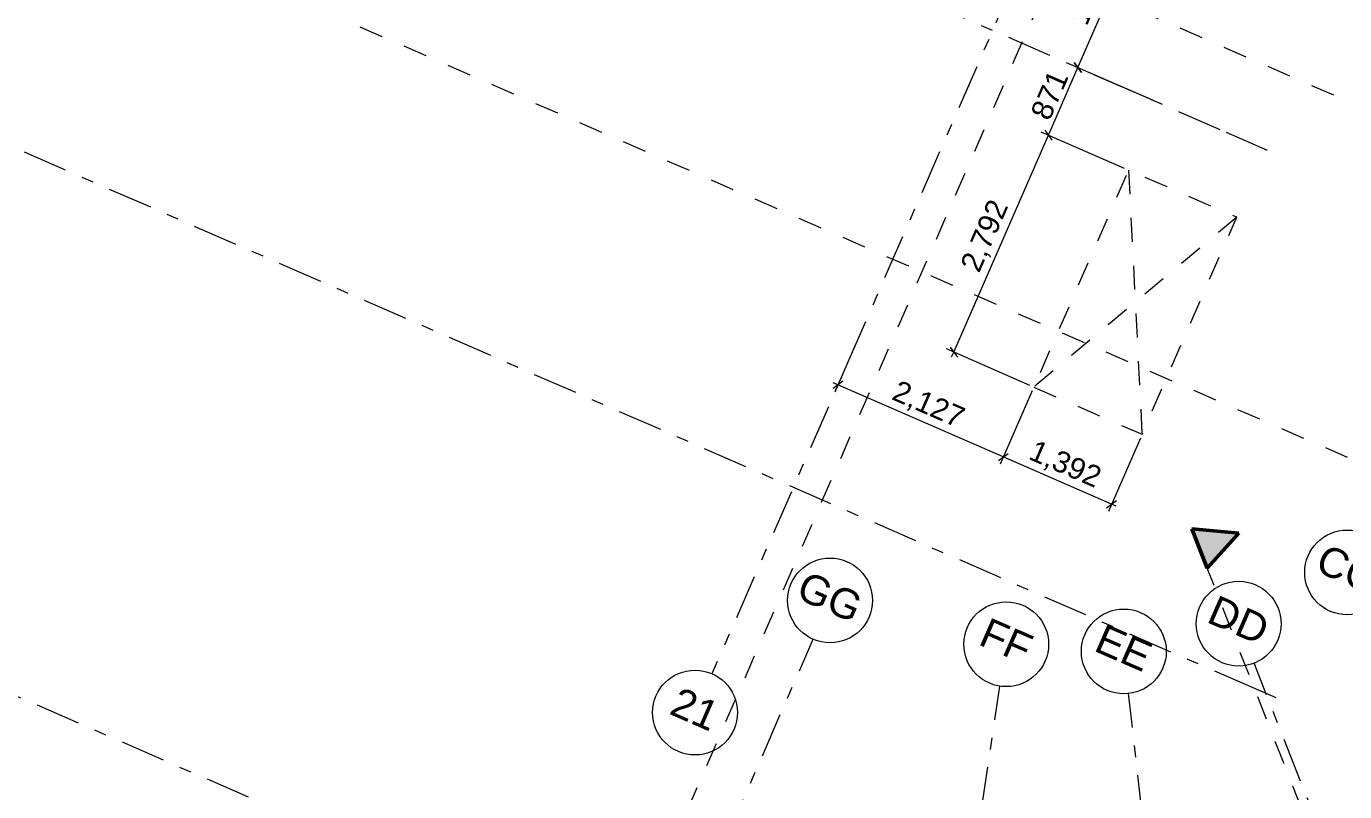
# Model space of a CAD drawing. Header units: millimetres. Extents: x -50172 to 312111, y -142074 to 4572.
# Drawn here: x -38818 to -23274, y -51529 to -42501 of the extents above; entities that cross this region are included whole.
import ezdxf
from ezdxf.enums import TextEntityAlignment as Align

# ---------------------------------------------------------------- set-up
doc = ezdxf.new("R2010")
doc.units = ezdxf.units.MM
doc.header["$MEASUREMENT"] = 0
doc.linetypes.add('Dashed', pattern=[564.444447, 282.222223, -282.222223])
doc.linetypes.add('Double Dashed', pattern=[1093.611073, 529.166651, -211.666656, 141.111112, -211.666656])
for name, color, linetype, lineweight in [('A-20-M_Roof_Pen_No__1', 7, 'Continuous', 13), ('A-25-M_Roof_Light_Pen_No__1', 7, 'Continuous', 13), ('A-95-MC_Marker_Section_P2.Marker_Pen_No__1', 7, 'Continuous', 13), ('New_A-95-D_1_100_Pen_No__1', 7, 'Continuous', 13)]:
    doc.layers.add(name, color=color, linetype=linetype, lineweight=lineweight)
for name, color, linetype in [('A-95-MC_Marker_Section_P2.Marker', 7, 'Continuous'), ('New_A-15-MG_Structural_Grid_Phase_2', 7, 'Continuous'), ('New_A-95-D_1_100', 7, 'Continuous')]:
    doc.layers.add(name, color=color, linetype=linetype)
for name, color, linetype, lineweight, true_color in [('A-95-MC_Marker_Section_P2.Marker_Pen_No__25', 7, 'Continuous', 50, 0x2a2a2a), ('New_A-15-MG_Structural_Grid_Phase_2_Pen_No__222', 7, 'Continuous', 13, 0x65af33), ('New_A-95-P_Drawing_Pen_No__62', 7, 'Continuous', 20, 0xaaaaaa)]:
    doc.layers.add(name, color=color, linetype=linetype, lineweight=lineweight, true_color=true_color)
doc.styles.add('GENERATED_STYLE_3', font='')
doc.styles.add('GENERATED_STYLE_4', font='')
doc.styles.get('GENERATED_STYLE_3').set_extended_font_data('Arial')
doc.styles.get('GENERATED_STYLE_4').set_extended_font_data('Swis721 BT')
doc.dimstyles.new('GENERATED_STYLE__1', dxfattribs={"dimtxt": 250, "dimasz": 95, "dimexe": 0.18, "dimexo": 50, "dimgap": 0.09, "dimtad": 1, "dimdec": 0, "dimzin": 0, "dimdsep": 46, "dimtxsty": 'GENERATED_STYLE_3', "dimblk": 'ARROWHEAD_2', "dimblk1": 'ARROWHEAD_2', "dimblk2": 'ARROWHEAD_2', "dimcen": 0.09, "dimclrd": 7, "dimclre": 7, "dimclrt": 7, "dimadec": 0, "dimazin": 0, "dimtfac": 1, "dimtdec": 4, "dimtmove": 0, "dimatfit": 3, "dimfxl": 1, "dimtolj": 1, "dimtzin": 0, "dimarcsym": 0})

# ---------------------------------------------------------------- blocks, each defined once
blk = doc.blocks.new('Standard grid marker_3')
at = {"layer": 'New_A-15-MG_Structural_Grid_Phase_2_Pen_No__222', "linetype": 'Double Dashed'}
for p, q in [((705, 0), (0, 0)), ((705, 0), (14640, 0)), ((14640, 0), (15346, 0))]:
    blk.add_line(p, q, dxfattribs=at)
at = {"layer": 'New_A-15-MG_Structural_Grid_Phase_2_Pen_No__222', "linetype": 'Continuous'}
blk.add_circle((-500, 0), 500, dxfattribs=at)
at = {"layer": 'New_A-15-MG_Structural_Grid_Phase_2_Pen_No__222', "linetype": 'Double Dashed'}
blk.add_point((705, 0), dxfattribs=at)
blk.add_point((705, 0), dxfattribs=at)
at = {"layer": 'New_A-15-MG_Structural_Grid_Phase_2_Pen_No__222', "style": 'GENERATED_STYLE_4'}
blk.add_attdef('AC_MarkerText_1', text='', height=350, rotation=360, dxfattribs=at).set_placement((-500, 43), align=Align.MIDDLE_CENTER)
blk = doc.blocks.new('Standard grid marker_4')
at = {"layer": 'New_A-15-MG_Structural_Grid_Phase_2_Pen_No__222', "linetype": 'Double Dashed'}
for p, q in [((705, 0), (20649, 0)), ((20649, 0), (21354, 0))]:
    blk.add_line(p, q, dxfattribs=at)
at = {"layer": 'New_A-15-MG_Structural_Grid_Phase_2_Pen_No__222', "style": 'GENERATED_STYLE_4'}
blk.add_attdef('AC_MarkerText_1', text='', height=350, rotation=360, dxfattribs=at).set_placement((-500, 34), align=Align.MIDDLE_CENTER)
blk = doc.blocks.new('Standard grid marker_5')
at = {"layer": 'New_A-15-MG_Structural_Grid_Phase_2_Pen_No__222', "linetype": 'Double Dashed'}
for p, q in [((705, 0), (17720, 0)), ((17720, 0), (18425, 0))]:
    blk.add_line(p, q, dxfattribs=at)
at = {"layer": 'New_A-15-MG_Structural_Grid_Phase_2_Pen_No__222', "style": 'GENERATED_STYLE_4'}
blk.add_attdef('AC_MarkerText_1', text='', height=350, rotation=360, dxfattribs=at).set_placement((-500, 43), align=Align.MIDDLE_CENTER)
blk = doc.blocks.new('Standard grid marker_7')
at = {"layer": 'New_A-15-MG_Structural_Grid_Phase_2_Pen_No__222', "linetype": 'Double Dashed'}
blk.add_line((2591, 0), (0, 0), dxfattribs=at)
at = {"layer": 'New_A-15-MG_Structural_Grid_Phase_2_Pen_No__222', "linetype": 'Continuous'}
blk.add_circle((-500, 0), 500, dxfattribs=at)
at = {"layer": 'New_A-15-MG_Structural_Grid_Phase_2_Pen_No__222', "style": 'GENERATED_STYLE_4'}
for tag, p in [('AC_MarkerText_1_0', (-500, 43)), ('AC_MarkerText_1_1', (22599, 43))]:
    blk.add_attdef(tag, text='', height=350, rotation=90, dxfattribs=at).set_placement(p, align=Align.MIDDLE_CENTER)
blk = doc.blocks.new('Standard grid marker_8')
at = {"layer": 'New_A-15-MG_Structural_Grid_Phase_2_Pen_No__222', "linetype": 'Double Dashed'}
blk.add_line((19605, 0), (22196, 0), dxfattribs=at)
at = {"layer": 'New_A-15-MG_Structural_Grid_Phase_2_Pen_No__222', "linetype": 'Continuous'}
blk.add_circle((22696, 0), 500, dxfattribs=at)
at = {"layer": 'New_A-15-MG_Structural_Grid_Phase_2_Pen_No__222', "style": 'GENERATED_STYLE_4'}
for tag, p in [('AC_MarkerText_1_0', (-500, 43)), ('AC_MarkerText_1_1', (22696, 43))]:
    blk.add_attdef(tag, text='', height=350, rotation=255.0108, dxfattribs=at).set_placement(p, align=Align.MIDDLE_CENTER)
blk = doc.blocks.new('Standard grid marker_9')
at = {"layer": 'New_A-15-MG_Structural_Grid_Phase_2_Pen_No__222', "linetype": 'Double Dashed'}
blk.add_line((19495, 0), (22085, 0), dxfattribs=at)
at = {"layer": 'New_A-15-MG_Structural_Grid_Phase_2_Pen_No__222', "linetype": 'Continuous'}
blk.add_circle((22585, 0), 500, dxfattribs=at)
at = {"layer": 'New_A-15-MG_Structural_Grid_Phase_2_Pen_No__222', "style": 'GENERATED_STYLE_4'}
for tag, p in [('AC_MarkerText_1_0', (-500, 43)), ('AC_MarkerText_1_1', (22585, 43))]:
    blk.add_attdef(tag, text='', height=350, rotation=240.0028, dxfattribs=at).set_placement(p, align=Align.MIDDLE_CENTER)
blk = doc.blocks.new('Standard grid marker_10')
at = {"layer": 'New_A-15-MG_Structural_Grid_Phase_2_Pen_No__222', "linetype": 'Double Dashed'}
blk.add_line((19515, 0), (22105, 0), dxfattribs=at)
at = {"layer": 'New_A-15-MG_Structural_Grid_Phase_2_Pen_No__222', "linetype": 'Continuous'}
blk.add_circle((22605, 0), 500, dxfattribs=at)
at = {"layer": 'New_A-15-MG_Structural_Grid_Phase_2_Pen_No__222', "style": 'GENERATED_STYLE_4'}
for tag, p in [('AC_MarkerText_1_0', (-500, 43)), ('AC_MarkerText_1_1', (22605, 43))]:
    blk.add_attdef(tag, text='', height=350, rotation=225.0159, dxfattribs=at).set_placement(p, align=Align.MIDDLE_CENTER)
blk = doc.blocks.new('Standard grid marker_11')
at = {"layer": 'New_A-15-MG_Structural_Grid_Phase_2_Pen_No__222', "linetype": 'Double Dashed'}
for p, q in [((2591, 0), (0, 0)), ((2591, 0), (19354, 0)), ((19354, 0), (21945, 0))]:
    blk.add_line(p, q, dxfattribs=at)
at = {"layer": 'New_A-15-MG_Structural_Grid_Phase_2_Pen_No__222', "linetype": 'Continuous'}
for centre in [(-500, 0), (22445, 0)]:
    blk.add_circle(centre, 500, dxfattribs=at)
at = {"layer": 'New_A-15-MG_Structural_Grid_Phase_2_Pen_No__222', "linetype": 'Double Dashed'}
for p in [(2591, 0), (2591, 0), (19354, 0), (19354, 0)]:
    blk.add_point(p, dxfattribs=at)
at = {"layer": 'New_A-15-MG_Structural_Grid_Phase_2_Pen_No__222', "style": 'GENERATED_STYLE_4'}
for tag, p in [('AC_MarkerText_1_0', (-500, 44)), ('AC_MarkerText_1_1', (22445, 44))]:
    blk.add_attdef(tag, text='', height=350, rotation=210.0234, dxfattribs=at).set_placement(p, align=Align.MIDDLE_CENTER)
blk = doc.blocks.new('Standard grid marker_22')
at = {"layer": 'New_A-15-MG_Structural_Grid_Phase_2_Pen_No__222', "linetype": 'Double Dashed'}
blk.add_arc((0, 0), 31507, 0, 43.0295, dxfattribs=at)
blk = doc.blocks.new('*D345')
at = {"layer": 'New_A-95-D_1_100_Pen_No__1', "linetype": 'Continuous'}
for p, q in [((-27884, -46345), (-26768, -43785)), ((-26811, -43727), (-26725, -43843)), ((-26985, -46737), (-27970, -46307)), ((-27927, -46287), (-27841, -46403)), ((-27909, -46401), (-27884, -46345))]:
    blk.add_line(p, q, dxfattribs=at)
at = {"layer": 'New_A-95-D_1_100_Pen_No__1', "insert": (-27543, -45438), "char_height": 250, "attachment_point": 7, "rotation": 66.4404, "style": 'GENERATED_STYLE_3'}
blk.add_mtext('\\A1;{\\fArial|b0|i0|c0|p34;2,792}', dxfattribs=at)
blk = doc.blocks.new('ARROWHEAD_2')
at = {"color": 0, "linetype": 'Continuous', "lineweight": 0}
for p, q in [((0, 0), (-1, 0)), ((-0.38, -0.66), (0.38, 0.66))]:
    blk.add_line(p, q, dxfattribs=at)
blk = doc.blocks.new('*D346')
at = {"layer": 'New_A-95-D_1_100_Pen_No__1', "linetype": 'Continuous'}
for p, q in [((-26768, -43785), (-26420, -42987)), ((-25546, -43368), (-26506, -42950)), ((-26377, -43045), (-26463, -42929)), ((-26420, -42987), (-26396, -42931)), ((-27884, -46345), (-26768, -43785)), ((-25869, -44177), (-26854, -43748)), ((-26811, -43727), (-26725, -43843))]:
    blk.add_line(p, q, dxfattribs=at)
at = {"layer": 'New_A-95-D_1_100_Pen_No__1', "insert": (-26754, -43629), "char_height": 250, "attachment_point": 7, "rotation": 66.4404, "style": 'GENERATED_STYLE_3'}
blk.add_mtext('\\A1;{\\fArial|b0|i0|c0|p34;871}', dxfattribs=at)
blk = doc.blocks.new('*D347')
at = {"layer": 'New_A-95-D_1_100_Pen_No__1', "linetype": 'Continuous'}
for p, q in [((-27299, -47581), (-29249, -46730)), ((-26959, -46802), (-27336, -47667)), ((-25683, -47359), (-26060, -48223)), ((-27357, -47624), (-27241, -47538)), ((-26023, -48137), (-27299, -47581)), ((-26081, -48180), (-25965, -48094)), ((-25967, -48162), (-26023, -48137))]:
    blk.add_line(p, q, dxfattribs=at)
at = {"layer": 'New_A-95-D_1_100_Pen_No__1', "insert": (-27034, -47642), "char_height": 250, "attachment_point": 7, "rotation": 336.4404, "style": 'GENERATED_STYLE_3'}
blk.add_mtext('\\A1;{\\fArial|b0|i0|c0|p34;1,392}', dxfattribs=at)
blk = doc.blocks.new('*D348')
at = {"layer": 'New_A-95-D_1_100_Pen_No__1', "linetype": 'Continuous'}
for p, q in [((-29040, -46253), (-29286, -46816)), ((-29191, -46688), (-29307, -46773)), ((-29249, -46730), (-29305, -46706)), ((-27299, -47581), (-29249, -46730)), ((-27357, -47624), (-27241, -47538))]:
    blk.add_line(p, q, dxfattribs=at)
at = {"layer": 'New_A-95-D_1_100_Pen_No__1', "insert": (-28647, -46938), "char_height": 250, "attachment_point": 7, "rotation": 336.4404, "style": 'GENERATED_STYLE_3'}
blk.add_mtext('\\A1;{\\fArial|b0|i0|c0|p34;2,127}', dxfattribs=at)
blk = doc.blocks.new('*D349')
at = {"layer": 'New_A-95-D_1_100_Pen_No__1', "linetype": 'Continuous'}
for p, q in [((-25692, -41318), (-24576, -38759)), ((-26420, -42987), (-25692, -41318)), ((-25735, -41260), (-25650, -41376)), ((-25530, -43375), (-26506, -42950)), ((-26463, -42929), (-26377, -43045)), ((-26445, -43043), (-26420, -42987))]:
    blk.add_line(p, q, dxfattribs=at)
at = {"layer": 'New_A-95-D_1_100_Pen_No__1', "insert": (-26274, -42526), "char_height": 250, "attachment_point": 7, "rotation": 66.4404, "style": 'GENERATED_STYLE_3'}
blk.add_mtext('\\A1;{\\fArial|b0|i0|c0|p34;1,821}', dxfattribs=at)
blk = doc.blocks.new('Standard grid marker_37')
at = {"layer": 'New_A-15-MG_Structural_Grid_Phase_2_Pen_No__222', "linetype": 'Double Dashed'}
blk.add_line((18746, 0), (0, 0), dxfattribs=at)
at = {"layer": 'New_A-15-MG_Structural_Grid_Phase_2_Pen_No__222', "linetype": 'Continuous'}
blk.add_circle((-500, 0), 500, dxfattribs=at)
at = {"layer": 'New_A-15-MG_Structural_Grid_Phase_2_Pen_No__222', "style": 'GENERATED_STYLE_4'}
for tag, p in [('AC_MarkerText_1_0', (-500, 41)), ('AC_MarkerText_1_1', (58742, 41))]:
    blk.add_attdef(tag, text='', height=350, rotation=270, dxfattribs=at).set_placement(p, align=Align.MIDDLE_CENTER)
blk = doc.blocks.new('Cutting Plane_1_1', base_point=(-16058, -71396))
at = {"layer": 'A-95-MC_Marker_Section_P2.Marker_Pen_No__25', "linetype": 'Continuous'}
blk.add_hatch(color=256, dxfattribs=at).paths.add_polyline_path([(-25077, -48428), (-24895, -48894), (-24521, -48478)])
at = {"layer": 'A-95-MC_Marker_Section_P2.Marker_Pen_No__1', "linetype": 'Dashed'}
blk.add_line((-16149, -71164), (-24895, -48894), dxfattribs=at)
at = {"layer": 'A-95-MC_Marker_Section_P2.Marker_Pen_No__25', "linetype": 'Continuous'}
for p, q in [((-25077, -48428), (-24895, -48894)), ((-24521, -48478), (-25077, -48428)), ((-24895, -48894), (-24521, -48478))]:
    blk.add_line(p, q, dxfattribs=at)
blk = doc.blocks.new('Cutting Plane_6_1', base_point=(10470, -62287))
at = {"layer": 'A-95-MC_Marker_Section_P2.Marker_Pen_No__1', "linetype": 'Dashed'}
blk.add_line((3665, -59319), (-44301, -38404), dxfattribs=at)
blk = doc.blocks.new('Cutting Plane_7_1', base_point=(-15692, -10946))
at = {"layer": 'A-95-MC_Marker_Section_P2.Marker_Pen_No__1', "linetype": 'Dashed'}
blk.add_line((-20308, -27164), (-38549, -68998), dxfattribs=at)
blk = doc.blocks.new('Cutting Plane_8_1', base_point=(12010, -58755))
at = {"layer": 'A-95-MC_Marker_Section_P2.Marker_Pen_No__1', "linetype": 'Dashed'}
blk.add_line((11781, -58655), (-40955, -35660), dxfattribs=at)

msp = doc.modelspace()

# ---------------------------------------------------------------- linework, layer by layer
at = {"layer": 'A-20-M_Roof_Pen_No__1', "linetype": 'Continuous', "flags": 128}
msp.add_lwpolyline([(-10929.1, -11033.6), (-11222.7, -10718.1), (-35220, -33051.7, 0.1872464), (-45165.9, -54137.9, 0.0363407), (-45188.3, -60137.2), (-44748.9, -60133.2), (-42569.8, -61081), (-41889.8, -65455.6, 0.2416882), (-38286.5, -69785.9, 0.0808458), (-29464.2, -72116.1)], format="xyb", dxfattribs=at)
at = {"layer": 'A-25-M_Roof_Light_Pen_No__1', "linetype": 'Dashed', "flags": 128}
msp.add_lwpolyline([(-26939.3, -46756.7), (-25663.3, -47313), (-24547.3, -44753.8), (-25823.3, -44197.4)], close=True, dxfattribs=at)
for points in [[(-25823.3, -44197.4), (-25663.3, -47313)], [(-24547.3, -44753.8), (-26939.3, -46756.7)]]:
    msp.add_lwpolyline(points, dxfattribs=at)
at = {"layer": 'New_A-95-P_Drawing_Pen_No__62', "linetype": 'Continuous'}
msp.add_arc((-12808.8, -56627.4), 32530.2, 132.94041, 174.92989, dxfattribs=at)

# ---------------------------------------------------------------- block references
at = {"layer": 'A-95-MC_Marker_Section_P2.Marker'}
for name, p in [('Cutting Plane_7_1', (-15692.4, -10945.9)), ('Cutting Plane_8_1', (12010.4, -58755.3)), ('Cutting Plane_6_1', (10470.5, -62286.8)), ('Cutting Plane_1_1', (-16057.7, -71396.2))]:
    msp.add_blockref(name, p, dxfattribs=at)
at = {"layer": 'New_A-15-MG_Structural_Grid_Phase_2', "color": 8, "linetype": 'Continuous', "lineweight": 15}
ref = msp.add_blockref('Standard grid marker_37', (-30734.1, -50137), dxfattribs=dict(at, zscale=1000, rotation=66.44041158399293))
ref.add_attrib('AC_MarkerText_1', '21', dxfattribs={"layer": 'New_A-15-MG_Structural_Grid_Phase_2_Pen_No__222', "color": 85, "true_color": 0x65af33, "height": 350, "rotation": 336.44041, "style": 'GENERATED_STYLE_4'}).set_placement((-30934, -50554.2), align=Align.MIDDLE_CENTER)
at = {"layer": 'New_A-15-MG_Structural_Grid_Phase_2', "color": 8, "linetype": 'Continuous', "lineweight": 15, "zscale": 1000}
for name, p, rotation in [('Standard grid marker_22', (-12978.9, -56444.6), 132.8760517734848), ('Standard grid marker_5', (-40916, -36666.3), 336.440411583993), ('Standard grid marker_4', (-43500.2, -41953.1), 336.440411583993)]:
    msp.add_blockref(name, p, dxfattribs=dict(at, rotation=rotation))
at = {"layer": 'New_A-15-MG_Structural_Grid_Phase_2', "color": 8, "linetype": 'Continuous', "lineweight": 15}
ref = msp.add_blockref('Standard grid marker_3', (-45353.6, -47600.5), dxfattribs=dict(at, zscale=1000, rotation=336.440411583993))
ref.add_attrib('AC_MarkerText_1', 'R', dxfattribs={"layer": 'New_A-15-MG_Structural_Grid_Phase_2_Pen_No__222', "color": 85, "true_color": 0x65af33, "height": 350, "rotation": 336.44041, "style": 'GENERATED_STYLE_4'}).set_placement((-45811.9, -47357.3), align=Align.MIDDLE_CENTER)
ref = msp.add_blockref('Standard grid marker_11', (-9920.8, -67004.8), dxfattribs=dict(at, zscale=1000, rotation=126.417012497801))
ref.add_attrib('AC_MarkerText_1', 'CC', dxfattribs={"layer": 'New_A-15-MG_Structural_Grid_Phase_2_Pen_No__222', "color": 85, "true_color": 0x65af33, "height": 350, "rotation": 336.44041, "style": 'GENERATED_STYLE_4'}).set_placement((-9623.9, -67363.5), align=Align.MIDDLE_CENTER)
ref.add_attrib('AC_MarkerText_1_1', 'CC', dxfattribs={"layer": 'New_A-15-MG_Structural_Grid_Phase_2_Pen_No__222', "color": 85, "true_color": 0x65af33, "height": 350, "rotation": 336.44041, "style": 'GENERATED_STYLE_4'}).set_placement((-23245.3, -48899.3), align=Align.MIDDLE_CENTER)
ref = msp.add_blockref('Standard grid marker_7', (-29541.9, -49731.7), dxfattribs=dict(at, zscale=1000, rotation=246.4404115839914))
ref.add_attrib('AC_MarkerText_1', 'GG', dxfattribs={"layer": 'New_A-15-MG_Structural_Grid_Phase_2_Pen_No__222', "color": 85, "true_color": 0x65af33, "height": 350, "rotation": 336.44041, "style": 'GENERATED_STYLE_4'}).set_placement((-29342, -49230.1), align=Align.MIDDLE_CENTER)
ref = msp.add_blockref('Standard grid marker_10', (-16266.9, -70590.4), dxfattribs=dict(at, zscale=1000, rotation=111.4245376389394))
ref.add_attrib('AC_MarkerText_1_1', 'DD', dxfattribs={"layer": 'New_A-15-MG_Structural_Grid_Phase_2_Pen_No__222', "color": 85, "true_color": 0x65af33, "height": 350, "rotation": 336.44041, "style": 'GENERATED_STYLE_4'}).set_placement((-24523.9, -49503.6), align=Align.MIDDLE_CENTER)
ref = msp.add_blockref('Standard grid marker_8', (-30646.7, -72232.1), dxfattribs=dict(at, zscale=1000, rotation=81.4296153646693))
ref.add_attrib('AC_MarkerText_1_1', 'FF', dxfattribs={"layer": 'New_A-15-MG_Structural_Grid_Phase_2_Pen_No__222', "color": 85, "true_color": 0x65af33, "height": 350, "rotation": 336.44041, "style": 'GENERATED_STYLE_4'}).set_placement((-27264.5, -49746.5), align=Align.MIDDLE_CENTER)
ref = msp.add_blockref('Standard grid marker_9', (-23345.9, -72317.5), dxfattribs=dict(at, zscale=1000, rotation=96.43765179530504))
ref.add_attrib('AC_MarkerText_1_1', 'EE', dxfattribs={"layer": 'New_A-15-MG_Structural_Grid_Phase_2_Pen_No__222', "color": 85, "true_color": 0x65af33, "height": 350, "rotation": 336.44041, "style": 'GENERATED_STYLE_4'}).set_placement((-25878.2, -49831.1), align=Align.MIDDLE_CENTER)

# ---------------------------------------------------------------- dimensions: what is measured, and where the dimension line sits
at = {"layer": 'New_A-95-D_1_100', "linetype": 'Continuous'}
for base, p1, p2, angle, picture, middle, turn in [((-25692.4, -41318.2), (-25484.5, -43395.3), (-24747.5, -41730.2), 66.44041, '*D349', (-26211.7, -42071.3), 66.44041), ((-26420.2, -42987.3), (-25823.3, -44197.4), (-25500.3, -43388.3), 66.44041, '*D346', (-26751.3, -43308.7), 66.44041), ((-26768.2, -43785.4), (-26939.3, -46756.7), (-25823.3, -44197.4), 66.44041, '*D345', (-27481.6, -44983.6), 66.44041), ((-29248.7, -46730.4), (-26939.3, -46756.7), (-29020.5, -46207.1), 156.44041, '*D348', (-28192.2, -47000.2), 336.44041), ((-27298.6, -47580.8), (-25663.3, -47313), (-26939.3, -46756.7), 156.44041, '*D347', (-26579.2, -47703.5), 336.44041)]:
    dim = msp.add_linear_dim(base=base, p1=p1, p2=p2, angle=angle, dimstyle='GENERATED_STYLE__1', dxfattribs=at)
    dim.commit()
    dim.dimension.update_dxf_attribs({"geometry": picture, "text_midpoint": middle, "dimtype": 160, "text_rotation": turn})

doc.saveas('drawing.dxf')
